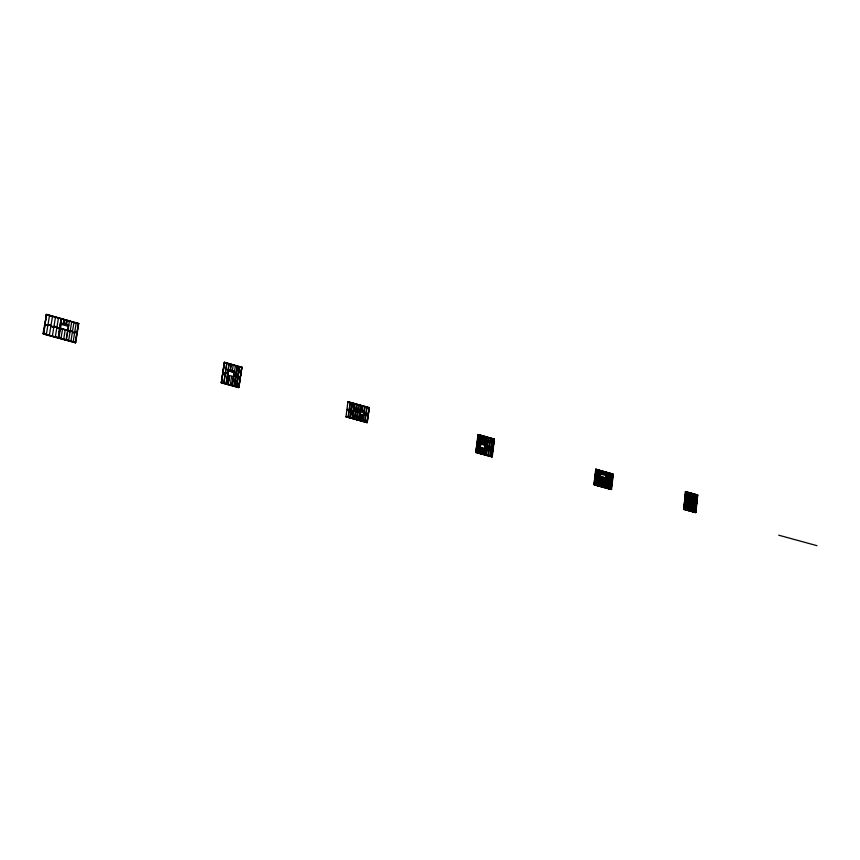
<?xml version="1.0" encoding="UTF-8"?>
<svg xmlns="http://www.w3.org/2000/svg" width="860" height="860" viewBox="0 0 860 860"><rect width="100%" height="100%" fill="white"/><g stroke="black" fill="none" stroke-linecap="round" stroke-linejoin="round"><path stroke-width="1.29" d="M691.117 511.152L692.698 493.855M691.203 511.066L692.923 493.812M692.106 511.421L692.999 504.755L692.332 511.377M693.117 501.315L693.826 494.188M693.343 501.272L694.063 494.135M693.246 511.732L695.192 494.457L693.106 511.689M694.385 501.595L692.074 501.004L694.385 501.595L693.332 511.657L694.385 502.519L692.171 501.917M694.407 512.055L696.127 494.844M694.633 512.012L696.353 494.79M695.471 512.582L697.6 494.919L695.471 512.582L683.732 509.367L685.528 491.565L684.108 509.367L695.847 512.582M695.933 512.366L697.654 495.166L685.807 491.769L684.055 509.109L695.428 512.334M685.431 491.78L697.277 495.166L695.568 512.366L683.689 509.12L685.947 491.812M685.269 509.55L687.011 492.232M685.495 509.507L687.237 492.178M686.699 509.937L688.43 492.64M686.925 509.894L688.656 492.587M688.129 510.335L690.225 493.038M690.086 492.995L687.978 510.292M689.548 510.722L691.644 493.446L689.408 510.679M689.774 510.679L691.505 493.404M610.149 473.602L608.525 488.534L610.363 473.548M611.503 473.989L609.88 488.91L611.718 473.925M611.127 489.501L612.793 474.096L595.743 469.248L594.024 484.825L611.127 489.501L613.169 474.096L595.743 469.248M596.001 469.463L594.346 484.546L611.611 489.275L593.97 484.556L596.087 469.485M611.503 489.501L594.4 484.814L596.109 469.237M595.733 485.04L597.388 469.969M595.948 484.986L597.603 469.915M597.334 485.47L599.194 470.366L597.549 485.427M600.57 470.882L598.925 485.911L600.774 474.021L600.237 473.989L605.956 475.483L604.129 487.33L606.289 472.387L604.29 487.373M599.097 485.954L600.785 470.818M599.302 485.9L600.946 470.871L600.409 470.829L599.14 485.857M601.312 477.16L600.312 486.287L601.527 477.096M601.721 473.398L601.957 471.269M602.161 471.215L601.559 473.355L602.097 473.387M602.688 477.536L601.699 486.663L602.903 477.483M603.096 473.785L603.333 471.667M603.548 471.602L602.935 473.742L603.473 473.774M604.064 477.923L603.075 487.039L604.279 477.87M604.472 474.172L604.924 472L604.849 474.161M607.439 472.828L605.805 487.792L607.654 472.774M608.794 473.215L607.171 488.168L609.009 473.161M477.536 452.672L479.837 435.214L477.719 452.607M481.224 435.73L479.106 453.102L479.676 453.145L480.804 443.878L480.235 443.835M479.3 453.156L481.406 435.654M479.482 453.091L481.6 435.708L481.03 435.676L479.289 453.037M481.535 448.125L480.869 453.585L481.718 448.049M482.116 443.276L483.169 436.16L482.31 443.212M483.288 448.608L482.632 454.069L483.481 448.544M483.879 443.771L484.922 436.654L484.062 443.695M484.191 454.499L486.674 437.16L484.567 454.488L484.008 454.445L485.502 445.19M488.362 437.762L486.265 455.069L488.555 437.697M488.147 455.585L490.426 438.224L488.34 455.52M490.028 456.09L492.296 438.761L490.221 456.026M491.78 456.843L494.296 439.062L491.78 456.843L475.827 452.478L478.02 434.547L494.296 439.062M491.716 456.552L492.275 456.596L494.349 439.352L478.267 434.762M475.956 452.242L478.461 434.816L476.332 452.231L475.763 452.188L491.898 456.606L493.973 439.363L478.364 434.794M475.827 452.478L478.396 434.526M362.533 421.185L364.855 406.608L363.124 421.228L364.704 406.694M362.694 421.11L364.092 411.682L360.308 410.629L358.975 420.217M366.822 407.296L364.877 421.83L366.973 407.21M366.854 422.668L369.241 407.554L367.231 422.636L345.913 416.638M367.156 422.325L369.305 407.866L347.945 401.663L346.021 416.67M350.149 402.577L348.16 417.25L350.3 402.491M352.406 418.422L354.385 403.781M352.568 418.336L354.535 403.684M354.524 419.003L356.653 404.286L354.685 418.917M356.642 419.572L358.76 404.877M360.867 405.479L358.749 420.153L359.34 420.185L360.093 411.843M359.125 420.131L361.082 405.544L360.49 405.501L358.899 420.067M361.533 414.875L360.759 420.701L361.694 414.789M348.279 401.921L369.241 407.554M234.318 371.197L228.255 369.499L234.5 371.187L231.867 385.42L234.156 372.315M235.403 365.629L232.49 385.452M238.585 387.57L241.939 367.177L238.585 387.57L221.31 382.84L224.363 362.318L241.939 367.177M238.876 387.193L241.767 367.446L238.994 387.237M221.482 382.571L224.449 362.651M221.31 382.84L224.729 362.275M223.772 383.194L226.836 363.189L223.879 383.087M228.986 363.952L226.04 383.818L226.664 383.85L228.609 370.746L227.986 370.714L234.135 372.412M229.104 363.834L226.298 383.893M230.276 370.101L231.211 364.436L230.383 369.983M232.372 370.692L233.2 365.145M43.151 333.744L75.218 342.527M78.701 323.392L75.723 342.517L43 333.702L46.537 314.61L43.656 333.734L46.397 314.384L78.647 323.715M75.368 342.57L78.496 323.683L75.164 342.861M55.287 337.066L58.426 318.146M60.608 324.177L61.006 322.833M58.555 337.969L61.383 318.985M60.823 322.865L68.746 325.015L68.52 326.327L60.522 324.188L61.178 324.22L58.91 337.915L58.254 337.883L61.081 318.899L58.297 337.743M63.78 323.575C64.349 310.664 62.834 332.852 64.07 319.748M66.8 320.361L66.456 324.327L67.102 320.447L66.446 320.414L65.801 324.306L66.456 324.327M49.493 315.609L46.354 334.475M52.471 316.458L49.353 335.292M55.459 317.297L52.342 336.12M45.225 324.37L47.569 325.177M48.332 324.553L50.675 325.36M69.413 321.264L66.36 339.958M71.681 321.898L68.639 340.582M51.213 326.048L53.546 326.843M73.939 322.543L70.907 341.194M54.309 326.219L56.631 327.015M76.196 323.177L73.165 341.818M57.179 327.703L59.491 328.498M68.263 326.37L66.059 339.872M60.522 328.197L67.306 330.24M62.5 329.24L60.995 338.485M65.177 329.993L63.683 339.216M68.187 330.777L69.81 331.379M70.563 330.756L72.175 331.358M72.724 332.035L74.325 332.637M75.089 332.014L76.691 332.616M224.557 362.544L241.649 367.553M224.32 362.619L221.353 382.539M241.531 367.521L224.363 362.318M223.31 372.713L224.965 373.315M225.675 372.745L227.33 373.348M234.049 372.423L228.255 370.692M227.943 375.229L233.178 376.508M234.178 375.755L235.683 376.315M236.392 375.745L237.898 376.304M231.533 376.368L230.383 384.871M238.435 376.938L239.929 377.497M368.714 407.833L369.305 407.866M347.332 409.715L348.87 410.274M349.547 409.747L351.073 410.295M351.589 410.908L353.116 411.456M353.793 410.929L355.309 411.478M355.836 412.08L357.351 412.628M360.254 411.746L363.651 412.832M358.018 412.101L359.534 412.649M363.812 412.746L362.318 421.131L362.909 421.163M360.168 414.079L363.135 415.025M364.049 414.369L365.575 414.918M366.242 414.391L367.768 414.939M493.79 439.31L494.349 439.352M478.612 443.835C483.771 444.856 473.602 443.018 478.762 444.029M480.396 443.943L478.644 443.577L485.685 445.243L480.514 443.825M487.33 446.275C493.5 447.587 481.31 445.168 487.491 446.469M480.375 447.404L484.696 448.726M491.081 447.329C497.231 448.63 485.094 446.222 491.243 447.522M600.624 473L605.784 474.516M595.324 477.171L596.388 477.579M596.98 477.128L598.033 477.536M598.517 478.063L599.581 478.461M607.042 479.934L607.859 480.278M605.623 480.041L606.45 480.385M609.751 480.686L610.568 481.03M608.342 480.804L609.159 481.138M611.051 481.557L611.868 481.89M611.535 489.254L613.223 474.354L595.625 469.474M685.065 500.595L685.979 500.961M687.925 501.391L688.838 501.756M692.408 501.96L694.106 502.519M690.774 502.186L691.676 502.552M694.461 503.229L695.116 503.508M345.806 416.606L366.994 422.41L368.929 407.887L347.795 401.921M43.452 334.024L75.519 342.807M221.676 382.808L238.951 387.537M346.247 416.896L367.231 422.636M476.204 452.467L492.156 456.832M778.73 535.199L817 545.681M43.344 333.648L75.723 342.517M346.171 416.584L367.37 422.389M476.139 452.177L492.275 456.596M46.397 314.384L78.346 323.446M46.182 314.674L78.797 323.758M478.02 434.547L493.919 439.073M685.528 491.565L697.6 494.919M692.558 493.812L690.827 511.077L691.483 511.152L692.558 493.812M693.687 494.145L693.493 501.315L693.687 494.145M695.976 494.801L694.267 512.012L695.976 494.801M686.861 492.189L685.119 509.507L686.861 492.189M688.29 492.597L686.549 509.905L688.29 492.597M597.227 469.925L595.571 484.997L596.109 485.029L597.764 469.969L597.227 469.925M606.074 472.441L604.451 487.426L606.074 472.441M486.481 437.235L484.384 454.553L486.481 437.235M352.041 403.114L350.063 417.777L352.041 403.114M352.267 403.179L350.289 417.842L352.267 403.179M354.159 403.716L352.191 418.358L352.783 418.39L354.761 403.748L354.159 403.716M358.383 404.91L356.416 419.519L357.018 419.551L358.975 404.942L358.383 404.91M362.49 406.07L361.813 411.144L362.49 406.07M362.705 406.135L362.028 411.209L362.705 406.135M237.166 366.274L234.253 386.065L237.166 366.274M237.414 366.349L234.5 386.14L237.414 366.349M239.284 366.887L236.382 386.656L239.284 366.887M239.542 366.951L236.629 386.721L239.542 366.951M229.179 375.712L227.9 384.334L229.179 375.712M229.426 375.788L228.158 384.398L229.426 375.788M45.172 324.704L47.859 325.456L45.172 324.704M48.278 324.876L50.966 325.628L48.278 324.876M51.159 326.37L53.847 327.123L51.159 326.37M54.255 326.542L56.932 327.294L54.255 326.542M57.125 328.036L59.791 328.778L57.125 328.036M60.469 328.52L67.607 330.509L60.469 328.52M68.133 331.1L70.101 331.648L68.133 331.1M70.509 331.079L72.477 331.627L70.509 331.079M72.67 332.368L74.626 332.906L72.67 332.368M75.035 332.336L76.992 332.885L75.035 332.336M223.267 373.025L225.288 373.584L223.267 373.025M225.632 373.046L227.653 373.616L225.632 373.046M234.135 376.056L236.016 376.583L234.135 376.056M236.35 376.046L238.231 376.572L236.35 376.046M238.392 377.239L240.262 377.766L238.392 377.239M221.6 382.463L239.123 387.269L221.6 382.463M347.375 409.435L349.289 409.962L347.375 409.435M349.579 409.457L351.493 409.983L349.579 409.457M351.632 410.618L353.535 411.144L351.632 410.618M353.825 410.639L355.728 411.166L353.825 410.639M355.868 411.8L357.76 412.327L355.868 411.8M358.061 411.822L359.942 412.338L358.061 411.822M360.125 414.359L363.468 415.283L360.125 414.359M364.081 414.079L365.984 414.617L364.081 414.079M366.285 414.112L368.177 414.638L366.285 414.112M480.643 442.771L485.728 444.201L480.643 442.771M477.354 443.91L478.73 444.298L477.354 443.91M487.738 445.996L489.437 446.469L487.738 445.996M485.76 446.265L487.459 446.738L485.76 446.265M491.49 447.05L493.178 447.522L491.49 447.05M480.342 447.673L485.04 448.974L480.342 447.673M489.523 447.308L491.21 447.781L489.523 447.308M600.495 476.558L605.515 477.966L600.495 476.558M600.463 476.805L605.494 478.214L600.463 476.805M595.303 477.418L596.732 477.816L595.303 477.418M596.958 477.364L598.388 477.773L596.958 477.364M598.495 478.3L599.925 478.708L598.495 478.3M605.601 480.288L606.794 480.622L605.601 480.288M607.009 480.181L608.213 480.514L607.009 480.181M608.321 481.041L609.514 481.374L608.321 481.041M609.729 480.933L610.922 481.267L609.729 480.933M611.03 481.793L612.223 482.127L611.03 481.793M686.538 500.531L687.828 500.885L686.538 500.531M685.044 500.821L686.323 501.187L685.044 500.821M686.516 500.756L687.807 501.122L686.516 500.756M689.397 501.326L690.677 501.692L689.397 501.326M687.903 501.627L689.183 501.982L687.903 501.627M689.376 501.563L690.655 501.917L689.376 501.563M690.752 502.423L692.031 502.777L690.752 502.423M695.675 503.089L696.686 503.379L695.675 503.089M694.439 503.455L695.461 503.745L694.439 503.455M695.643 503.326L696.664 503.605L695.643 503.326M692.171 504.293L694.009 504.809L692.171 504.293M692.149 504.519L693.988 505.035L692.149 504.519"/></g></svg>
